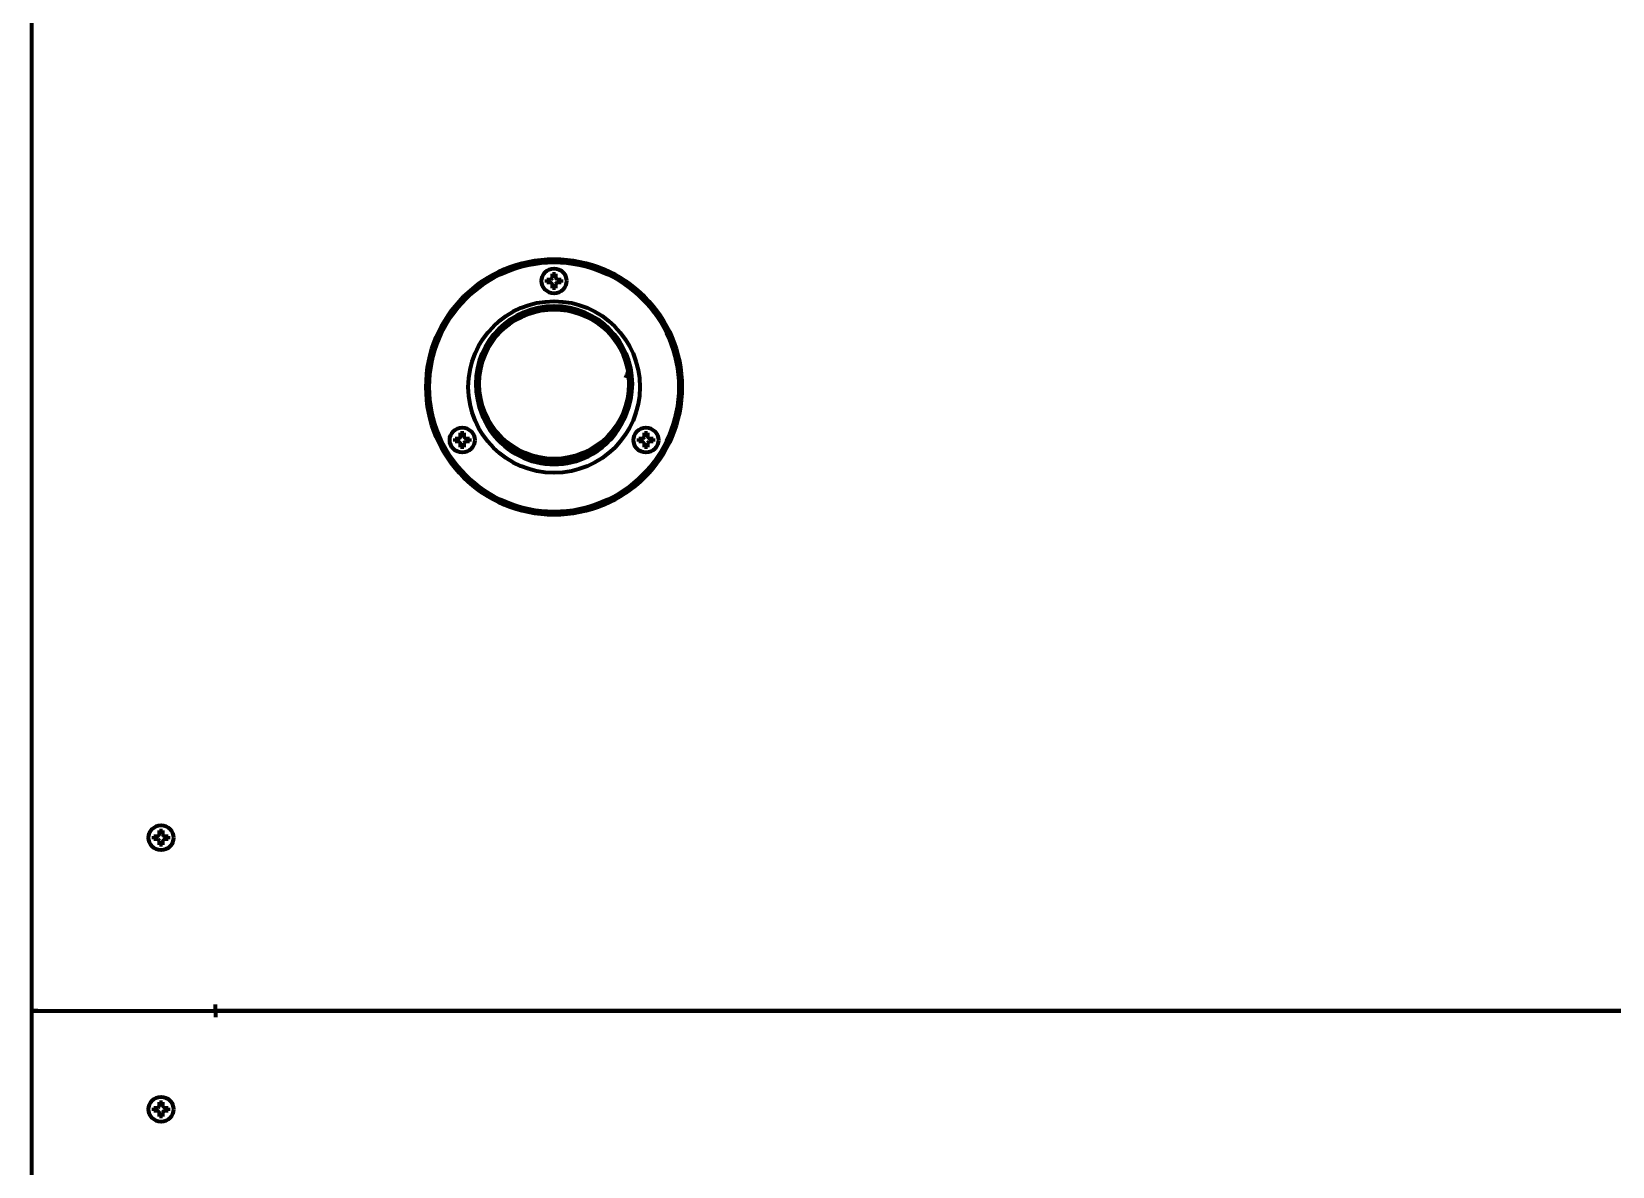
# Model space of a CAD drawing. Header units: inches. Extents: x -3055 to 7244, y 299 to 5591.
# Drawn here: x 2796 to 3302, y 1004 to 1368 of the extents above; entities that cross this region are included whole.
import ezdxf

# ---------------------------------------------------------------- set-up
doc = ezdxf.new("R2010")
doc.units = ezdxf.units.IN

msp = doc.modelspace()

# ---------------------------------------------------------------- linework, layer by layer
at = {"linetype": 'Continuous', "lineweight": 70}
for p, q in [((2795.62, 1540.44), (2795.62, 1053.64)), ((2960.82, 1287.64), (2960.82, 1288.14)), ((2960.82, 1287.14), (2960.82, 1287.64)), ((2965.42, 1288.14), (2965.42, 1287.64)), ((2965.42, 1287.64), (2965.42, 1287.14)), ((2931.37, 1236.64), (2931.37, 1237.14)), ((2931.37, 1236.14), (2931.37, 1236.64)), ((2935.97, 1237.14), (2935.97, 1236.64)), ((2935.97, 1236.64), (2935.97, 1236.14)), ((2990.26, 1236.64), (2990.26, 1237.14)), ((2990.26, 1236.14), (2990.26, 1236.64)), ((2994.86, 1237.14), (2994.86, 1236.64)), ((2994.86, 1236.64), (2994.86, 1236.14)), ((2834.82, 1109.14), (2834.82, 1109.64)), ((2834.82, 1108.64), (2834.82, 1109.14)), ((2839.42, 1109.64), (2839.42, 1109.14)), ((2839.42, 1109.14), (2839.42, 1108.64)), ((2854.6, 1053.64), (2854.6, 1055.64)), ((2854.6, 1055.64), (2854.62, 1055.64)), ((2854.62, 1053.64), (2854.62, 1055.64)), ((2795.62, 1053.64), (2797.62, 1053.64)), ((2797.62, 1053.6), (2795.62, 1053.6)), ((2795.62, 1053.6), (2795.62, 479.64)), ((2797.12, 1053.59), (2797.12, 1053.63)), ((2797.62, 1053.64), (2854.6, 1053.64)), ((2797.62, 1053.6), (2854.6, 1053.6)), ((2853.12, 1053.59), (2853.12, 1053.62)), ((2854.6, 1053.6), (2854.6, 1051.6)), ((2854.6, 1051.6), (2854.62, 1051.6)), ((3631.62, 1053.64), (2854.62, 1053.64)), ((2854.62, 1053.64), (2854.62, 1053.6)), ((2854.62, 1053.6), (2854.62, 1051.6)), ((2854.62, 1053.6), (3631.62, 1053.6)), ((2834.82, 1022.1), (2834.82, 1022.6)), ((2834.82, 1021.6), (2834.82, 1022.1)), ((2839.42, 1022.6), (2839.42, 1022.1)), ((2839.42, 1022.1), (2839.42, 1021.6))]:
    msp.add_line(p, q, dxfattribs=at)
for centre, radius in [((2963.12, 1253.64), 41), ((2963.12, 1253.64), 40), ((2963.12, 1287.64), 4), ((2963.12, 1253.64), 27.5), ((2963.12, 1254.64), 25), ((2963.12, 1254.64), 24), ((2933.67, 1236.64), 4), ((2992.56, 1236.64), 4), ((2837.12, 1109.14), 4), ((2837.12, 1022.1), 4)]:
    msp.add_circle(centre, radius, dxfattribs=at)
for centre, radius, start, end in [((2963.12, 1253.64), 24.75, 49.3669, 130.6369), ((2963.12, 1266.41), 25, 336.9712, 341.4094), ((2963.12, 1253.64), 24.75, 193.3556, 300), ((2963.12, 1253.64), 24.75, 300, 346.6425)]:
    msp.add_arc(centre, radius, start, end, dxfattribs=at)
for points in [[(2960.82, 1288.14), (2961.02, 1288.14), (2961.23, 1288.14), (2961.56, 1288.14), (2961.67, 1288.14), (2961.89, 1288.14), (2962, 1288.14), (2962.12, 1288.14)], [(2963.62, 1289.94), (2963.62, 1289.73), (2963.62, 1289.52), (2963.62, 1289.2), (2963.62, 1289.09), (2963.62, 1288.86), (2963.62, 1288.75), (2963.62, 1288.64)], [(2962.62, 1285.34), (2962.62, 1285.54), (2962.62, 1285.75), (2962.62, 1286.07), (2962.62, 1286.18), (2962.62, 1286.41), (2962.62, 1286.52), (2962.62, 1286.64)], [(2965.42, 1287.14), (2965.22, 1287.14), (2965.01, 1287.14), (2964.68, 1287.14), (2964.57, 1287.14), (2964.35, 1287.14), (2964.23, 1287.14), (2964.12, 1287.14)], [(2931.37, 1237.14), (2931.58, 1237.14), (2931.79, 1237.14), (2932.11, 1237.14), (2932.22, 1237.14), (2932.44, 1237.14), (2932.56, 1237.14), (2932.67, 1237.14)], [(2934.17, 1238.94), (2934.17, 1238.73), (2934.17, 1238.52), (2934.17, 1238.2), (2934.17, 1238.09), (2934.17, 1237.86), (2934.17, 1237.75), (2934.17, 1237.64)], [(2990.26, 1237.14), (2990.47, 1237.14), (2990.68, 1237.14), (2991, 1237.14), (2991.11, 1237.14), (2991.33, 1237.14), (2991.45, 1237.14), (2991.56, 1237.14)], [(2993.06, 1238.94), (2993.06, 1238.73), (2993.06, 1238.52), (2993.06, 1238.2), (2993.06, 1238.09), (2993.06, 1237.86), (2993.06, 1237.75), (2993.06, 1237.64)], [(2933.17, 1234.34), (2933.17, 1234.54), (2933.17, 1234.75), (2933.17, 1235.07), (2933.17, 1235.18), (2933.17, 1235.41), (2933.17, 1235.52), (2933.17, 1235.64)], [(2935.97, 1236.14), (2935.77, 1236.14), (2935.56, 1236.14), (2935.24, 1236.14), (2935.13, 1236.14), (2934.9, 1236.14), (2934.79, 1236.14), (2934.67, 1236.14)], [(2992.06, 1234.34), (2992.06, 1234.54), (2992.06, 1234.75), (2992.06, 1235.07), (2992.06, 1235.18), (2992.06, 1235.41), (2992.06, 1235.52), (2992.06, 1235.64)], [(2994.86, 1236.14), (2994.66, 1236.14), (2994.45, 1236.14), (2994.13, 1236.14), (2994.02, 1236.14), (2993.79, 1236.14), (2993.68, 1236.14), (2993.56, 1236.14)], [(2837.62, 1111.44), (2837.62, 1111.23), (2837.62, 1111.02), (2837.62, 1110.7), (2837.62, 1110.59), (2837.62, 1110.36), (2837.62, 1110.25), (2837.62, 1110.14)], [(2834.82, 1109.64), (2835.02, 1109.64), (2835.23, 1109.64), (2835.56, 1109.64), (2835.67, 1109.64), (2835.89, 1109.64), (2836, 1109.64), (2836.12, 1109.64)], [(2836.62, 1106.84), (2836.62, 1107.04), (2836.62, 1107.25), (2836.62, 1107.57), (2836.62, 1107.68), (2836.62, 1107.91), (2836.62, 1108.02), (2836.62, 1108.14)], [(2839.42, 1108.64), (2839.22, 1108.64), (2839.01, 1108.64), (2838.68, 1108.64), (2838.57, 1108.64), (2838.35, 1108.64), (2838.23, 1108.64), (2838.12, 1108.64)], [(2837.62, 1024.4), (2837.62, 1024.2), (2837.62, 1023.99), (2837.62, 1023.66), (2837.62, 1023.55), (2837.62, 1023.33), (2837.62, 1023.22), (2837.62, 1023.1)], [(2834.82, 1022.6), (2835.02, 1022.6), (2835.23, 1022.6), (2835.56, 1022.6), (2835.67, 1022.6), (2835.89, 1022.6), (2836, 1022.6), (2836.12, 1022.6)], [(2836.62, 1019.8), (2836.62, 1020), (2836.62, 1020.21), (2836.62, 1020.54), (2836.62, 1020.65), (2836.62, 1020.87), (2836.62, 1020.99), (2836.62, 1021.1)], [(2839.42, 1021.6), (2839.22, 1021.6), (2839.01, 1021.6), (2838.68, 1021.6), (2838.57, 1021.6), (2838.35, 1021.6), (2838.23, 1021.6), (2838.12, 1021.6)]]:
    msp.add_open_spline(points, degree=3, knots=[0, 0, 0, 0, 0.5, 0.5, 0.75, 0.75, 1, 1, 1, 1], dxfattribs=at)
for points in [[(2962.12, 1288.14), (2962.14, 1288.16), (2962.19, 1288.21), (2962.26, 1288.28), (2962.33, 1288.35), (2962.4, 1288.42), (2962.48, 1288.49), (2962.55, 1288.56), (2962.59, 1288.61), (2962.62, 1288.64)], [(2962.62, 1288.64), (2962.62, 1288.69), (2962.62, 1288.8), (2962.62, 1288.96), (2962.62, 1289.12), (2962.62, 1289.27), (2962.62, 1289.43), (2962.62, 1289.58), (2962.62, 1289.75), (2962.62, 1289.87), (2962.62, 1289.94)], [(2962.62, 1289.94), (2962.79, 1289.94), (2963.12, 1289.94), (2963.45, 1289.94), (2963.62, 1289.94)], [(2963.62, 1288.64), (2963.64, 1288.61), (2963.7, 1288.56), (2963.77, 1288.48), (2963.84, 1288.41), (2963.91, 1288.34), (2963.98, 1288.27), (2964.05, 1288.2), (2964.1, 1288.16), (2964.12, 1288.14)], [(2964.12, 1288.14), (2964.17, 1288.14), (2964.28, 1288.14), (2964.44, 1288.14), (2964.6, 1288.14), (2964.76, 1288.14), (2964.91, 1288.14), (2965.07, 1288.14), (2965.23, 1288.14), (2965.35, 1288.14), (2965.42, 1288.14)], [(2962.12, 1287.14), (2962.06, 1287.14), (2961.96, 1287.14), (2961.79, 1287.14), (2961.64, 1287.14), (2961.48, 1287.14), (2961.33, 1287.14), (2961.17, 1287.14), (2961.01, 1287.14), (2960.88, 1287.14), (2960.82, 1287.14)], [(2962.62, 1286.64), (2962.59, 1286.66), (2962.54, 1286.71), (2962.47, 1286.79), (2962.4, 1286.86), (2962.33, 1286.93), (2962.26, 1287), (2962.19, 1287.07), (2962.14, 1287.11), (2962.12, 1287.14)], [(2963.62, 1285.34), (2963.45, 1285.34), (2963.12, 1285.34), (2962.79, 1285.34), (2962.62, 1285.34)], [(2964.12, 1287.14), (2964.09, 1287.11), (2964.05, 1287.06), (2963.98, 1286.99), (2963.9, 1286.92), (2963.83, 1286.85), (2963.76, 1286.78), (2963.69, 1286.71), (2963.64, 1286.66), (2963.62, 1286.64)], [(2963.62, 1286.64), (2963.62, 1286.58), (2963.62, 1286.47), (2963.62, 1286.31), (2963.62, 1286.15), (2963.62, 1286), (2963.62, 1285.85), (2963.62, 1285.69), (2963.62, 1285.52), (2963.62, 1285.4), (2963.62, 1285.34)], [(2932.67, 1237.14), (2932.7, 1237.16), (2932.74, 1237.21), (2932.82, 1237.28), (2932.89, 1237.35), (2932.96, 1237.42), (2933.03, 1237.49), (2933.1, 1237.56), (2933.15, 1237.61), (2933.17, 1237.64)], [(2933.17, 1237.64), (2933.17, 1237.69), (2933.17, 1237.8), (2933.17, 1237.96), (2933.17, 1238.12), (2933.17, 1238.27), (2933.17, 1238.43), (2933.17, 1238.58), (2933.17, 1238.75), (2933.17, 1238.87), (2933.17, 1238.94)], [(2933.17, 1238.94), (2933.34, 1238.94), (2933.67, 1238.94), (2934.01, 1238.94), (2934.17, 1238.94)], [(2934.17, 1237.64), (2934.2, 1237.61), (2934.25, 1237.56), (2934.32, 1237.48), (2934.4, 1237.41), (2934.47, 1237.34), (2934.54, 1237.27), (2934.6, 1237.2), (2934.65, 1237.16), (2934.67, 1237.14)], [(2934.67, 1237.14), (2934.73, 1237.14), (2934.84, 1237.14), (2935, 1237.14), (2935.16, 1237.14), (2935.31, 1237.14), (2935.46, 1237.14), (2935.62, 1237.14), (2935.79, 1237.14), (2935.91, 1237.14), (2935.97, 1237.14)], [(2991.56, 1237.14), (2991.59, 1237.16), (2991.63, 1237.21), (2991.71, 1237.28), (2991.78, 1237.35), (2991.85, 1237.42), (2991.92, 1237.49), (2991.99, 1237.56), (2992.04, 1237.61), (2992.06, 1237.64)], [(2992.06, 1237.64), (2992.06, 1237.69), (2992.06, 1237.8), (2992.06, 1237.96), (2992.06, 1238.12), (2992.06, 1238.27), (2992.06, 1238.43), (2992.06, 1238.58), (2992.06, 1238.75), (2992.06, 1238.87), (2992.06, 1238.94)], [(2992.06, 1238.94), (2992.23, 1238.94), (2992.56, 1238.94), (2992.9, 1238.94), (2993.06, 1238.94)], [(2993.06, 1237.64), (2993.09, 1237.61), (2993.14, 1237.56), (2993.21, 1237.48), (2993.29, 1237.41), (2993.36, 1237.34), (2993.43, 1237.27), (2993.49, 1237.2), (2993.54, 1237.16), (2993.56, 1237.14)], [(2993.56, 1237.14), (2993.62, 1237.14), (2993.73, 1237.14), (2993.89, 1237.14), (2994.05, 1237.14), (2994.2, 1237.14), (2994.35, 1237.14), (2994.51, 1237.14), (2994.68, 1237.14), (2994.8, 1237.14), (2994.86, 1237.14)], [(2932.67, 1236.14), (2932.62, 1236.14), (2932.51, 1236.14), (2932.35, 1236.14), (2932.19, 1236.14), (2932.04, 1236.14), (2931.88, 1236.14), (2931.73, 1236.14), (2931.56, 1236.14), (2931.44, 1236.14), (2931.37, 1236.14)], [(2933.17, 1235.64), (2933.15, 1235.66), (2933.1, 1235.71), (2933.02, 1235.79), (2932.95, 1235.86), (2932.88, 1235.93), (2932.81, 1236), (2932.74, 1236.07), (2932.7, 1236.11), (2932.67, 1236.14)], [(2934.17, 1234.34), (2934.01, 1234.34), (2933.67, 1234.34), (2933.34, 1234.34), (2933.17, 1234.34)], [(2934.67, 1236.14), (2934.65, 1236.11), (2934.6, 1236.06), (2934.53, 1235.99), (2934.46, 1235.92), (2934.39, 1235.85), (2934.32, 1235.78), (2934.25, 1235.71), (2934.2, 1235.66), (2934.17, 1235.64)], [(2934.17, 1235.64), (2934.17, 1235.58), (2934.17, 1235.47), (2934.17, 1235.31), (2934.17, 1235.15), (2934.17, 1235), (2934.17, 1234.85), (2934.17, 1234.69), (2934.17, 1234.52), (2934.17, 1234.4), (2934.17, 1234.34)], [(2991.56, 1236.14), (2991.51, 1236.14), (2991.4, 1236.14), (2991.24, 1236.14), (2991.08, 1236.14), (2990.93, 1236.14), (2990.77, 1236.14), (2990.62, 1236.14), (2990.45, 1236.14), (2990.33, 1236.14), (2990.26, 1236.14)], [(2992.06, 1235.64), (2992.04, 1235.66), (2991.99, 1235.71), (2991.91, 1235.79), (2991.84, 1235.86), (2991.77, 1235.93), (2991.7, 1236), (2991.63, 1236.07), (2991.59, 1236.11), (2991.56, 1236.14)], [(2993.06, 1234.34), (2992.9, 1234.34), (2992.56, 1234.34), (2992.23, 1234.34), (2992.06, 1234.34)], [(2993.56, 1236.14), (2993.54, 1236.11), (2993.49, 1236.06), (2993.42, 1235.99), (2993.35, 1235.92), (2993.28, 1235.85), (2993.21, 1235.78), (2993.13, 1235.71), (2993.09, 1235.66), (2993.06, 1235.64)], [(2993.06, 1235.64), (2993.06, 1235.58), (2993.06, 1235.47), (2993.06, 1235.31), (2993.06, 1235.15), (2993.06, 1235), (2993.06, 1234.85), (2993.06, 1234.69), (2993.06, 1234.52), (2993.06, 1234.4), (2993.06, 1234.34)], [(2836.12, 1109.64), (2836.14, 1109.66), (2836.19, 1109.71), (2836.26, 1109.78), (2836.33, 1109.85), (2836.4, 1109.92), (2836.48, 1109.99), (2836.55, 1110.06), (2836.59, 1110.11), (2836.62, 1110.14)], [(2836.62, 1110.14), (2836.62, 1110.19), (2836.62, 1110.3), (2836.62, 1110.46), (2836.62, 1110.62), (2836.62, 1110.77), (2836.62, 1110.93), (2836.62, 1111.08), (2836.62, 1111.25), (2836.62, 1111.37), (2836.62, 1111.44)], [(2836.62, 1111.44), (2836.79, 1111.44), (2837.12, 1111.44), (2837.45, 1111.44), (2837.62, 1111.44)], [(2837.62, 1110.14), (2837.64, 1110.11), (2837.7, 1110.06), (2837.77, 1109.98), (2837.84, 1109.91), (2837.91, 1109.84), (2837.98, 1109.77), (2838.05, 1109.7), (2838.1, 1109.66), (2838.12, 1109.64)], [(2836.12, 1108.64), (2836.06, 1108.64), (2835.96, 1108.64), (2835.79, 1108.64), (2835.64, 1108.64), (2835.48, 1108.64), (2835.33, 1108.64), (2835.17, 1108.64), (2835.01, 1108.64), (2834.88, 1108.64), (2834.82, 1108.64)], [(2836.62, 1108.14), (2836.59, 1108.16), (2836.54, 1108.21), (2836.47, 1108.29), (2836.4, 1108.36), (2836.33, 1108.43), (2836.26, 1108.5), (2836.19, 1108.57), (2836.14, 1108.61), (2836.12, 1108.64)], [(2837.62, 1106.84), (2837.45, 1106.84), (2837.12, 1106.84), (2836.79, 1106.84), (2836.62, 1106.84)], [(2838.12, 1108.64), (2838.09, 1108.61), (2838.05, 1108.56), (2837.98, 1108.49), (2837.9, 1108.42), (2837.83, 1108.35), (2837.76, 1108.28), (2837.69, 1108.21), (2837.64, 1108.16), (2837.62, 1108.14)], [(2837.62, 1108.14), (2837.62, 1108.08), (2837.62, 1107.97), (2837.62, 1107.81), (2837.62, 1107.65), (2837.62, 1107.5), (2837.62, 1107.35), (2837.62, 1107.19), (2837.62, 1107.02), (2837.62, 1106.9), (2837.62, 1106.84)], [(2838.12, 1109.64), (2838.17, 1109.64), (2838.28, 1109.64), (2838.44, 1109.64), (2838.6, 1109.64), (2838.76, 1109.64), (2838.91, 1109.64), (2839.07, 1109.64), (2839.23, 1109.64), (2839.35, 1109.64), (2839.42, 1109.64)], [(2836.62, 1023.1), (2836.62, 1023.15), (2836.62, 1023.26), (2836.62, 1023.42), (2836.62, 1023.58), (2836.62, 1023.74), (2836.62, 1023.89), (2836.62, 1024.05), (2836.62, 1024.21), (2836.62, 1024.34), (2836.62, 1024.4)], [(2836.62, 1024.4), (2836.79, 1024.4), (2837.12, 1024.4), (2837.45, 1024.4), (2837.62, 1024.4)], [(2836.12, 1021.6), (2836.06, 1021.6), (2835.96, 1021.6), (2835.79, 1021.6), (2835.64, 1021.6), (2835.48, 1021.6), (2835.33, 1021.6), (2835.17, 1021.6), (2835.01, 1021.6), (2834.88, 1021.6), (2834.82, 1021.6)], [(2836.12, 1022.6), (2836.14, 1022.62), (2836.19, 1022.67), (2836.26, 1022.74), (2836.33, 1022.81), (2836.4, 1022.89), (2836.48, 1022.96), (2836.55, 1023.03), (2836.59, 1023.08), (2836.62, 1023.1)], [(2836.62, 1021.1), (2836.59, 1021.13), (2836.54, 1021.18), (2836.47, 1021.25), (2836.4, 1021.32), (2836.33, 1021.39), (2836.26, 1021.46), (2836.19, 1021.53), (2836.14, 1021.58), (2836.12, 1021.6)], [(2837.62, 1019.8), (2837.45, 1019.8), (2837.12, 1019.8), (2836.79, 1019.8), (2836.62, 1019.8)], [(2837.62, 1023.1), (2837.64, 1023.07), (2837.7, 1023.02), (2837.77, 1022.95), (2837.84, 1022.88), (2837.91, 1022.81), (2837.98, 1022.74), (2838.05, 1022.67), (2838.1, 1022.62), (2838.12, 1022.6)], [(2838.12, 1021.6), (2838.09, 1021.58), (2838.05, 1021.53), (2837.98, 1021.46), (2837.9, 1021.39), (2837.83, 1021.32), (2837.76, 1021.24), (2837.69, 1021.17), (2837.64, 1021.12), (2837.62, 1021.1)], [(2837.62, 1021.1), (2837.62, 1021.05), (2837.62, 1020.94), (2837.62, 1020.78), (2837.62, 1020.62), (2837.62, 1020.46), (2837.62, 1020.31), (2837.62, 1020.15), (2837.62, 1019.99), (2837.62, 1019.86), (2837.62, 1019.8)], [(2838.12, 1022.6), (2838.17, 1022.6), (2838.28, 1022.6), (2838.44, 1022.6), (2838.6, 1022.6), (2838.76, 1022.6), (2838.91, 1022.6), (2839.07, 1022.6), (2839.23, 1022.6), (2839.35, 1022.6), (2839.42, 1022.6)]]:
    msp.add_open_spline(points, degree=3, dxfattribs=at)

doc.saveas('drawing.dxf')
